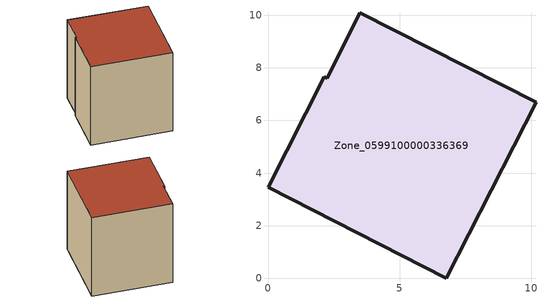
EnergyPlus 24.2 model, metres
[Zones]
Zone_0599100000336369
 floor ground (C_G): 3.49,10.1 10.18,6.69 6.77,0 0,3.46 2.14,7.66 2.25,7.6 z0
 wall outside (C_F): 6.77,0 10.18,6.69 3.49,10.1 2.25,7.6 2.14,7.66 0,3.46 6.77,0 z0:8.53
 roof outside (C_R): 10.18,6.69 3.49,10.1 2.25,7.6 2.14,7.66 0,3.46 6.77,0 z8.53
[BUILDING]
Pand.0599100000336369: North Axis=0; Terrain=City; Loads Convergence Tolerance Value=0.04; Temperature Convergence Tolerance Value=0.4; Solar Distribution=FullExterior; Maximum Number of Warmup Days=25; Minimum Number of Warmup Days=1
[Site:Location]
Rotterdam.The.Hague.AP_ZH_NLD Design_Conditions: Latitude=51.96; Longitude=4.45; Time Zone=1; Elevation=-4.5
[SITE:GROUNDTEMPERATURE:BUILDINGSURFACE]
18, 18, 18, 18, 18, 18, 18, 18, 18, 18, 18, 18
[MATERIAL] Thermal Absorptance=0.9; Solar Absorptance=0.7; Visible Absorptance=0.7
Name | Roughness | Thickness | Conductivity | Density | Specific Heat
G.TC.1975-1991 | MediumSmooth | 0.15 | 0.288461 | 540 | 1210
F.TC.1975-1991 | Rough | 0.3 | 0.230769 | 1920 | 840
R.TC.1975-1991 | MediumRough | 0.2 | 0.153846 | 1500 | 1000
[CONSTRUCTION]
C_G: G.TC.1975-1991
C_F: F.TC.1975-1991
C_R: R.TC.1975-1991
[ZONE]
Zone_0599100000336369: Type=1; Multiplier=1; Ceiling Height=Autocalculate; Volume=Autocalculate; Floor Area=autocalculate; Part of Total Floor Area=Yes
[ZONEINFILTRATION:DESIGNFLOWRATE]
Infil_Zone_0599100000336369: Zone or ZoneList or Space or SpaceList=Zone_0599100000336369; Schedule=AlwaysOn; Design Flow Rate Calculation Method=Flow/Area; Flow Rate per Floor Area=0.003; Constant Term Coefficient=1; Temperature Term Coefficient=0; Velocity Term Coefficient=0; Velocity Squared Term Coefficient=0
[HVACTEMPLATE:ZONE:IDEALLOADSAIRSYSTEM]
Zone_0599100000336369: Maximum Heating Supply Air Temperature=50; Minimum Cooling Supply Air Temperature=13; Maximum Heating Supply Air Humidity Ratio=0.0156; Minimum Cooling Supply Air Humidity Ratio=0.0077; Heating Limit=NoLimit; Cooling Limit=NoLimit; Dehumidification Control Type=ConstantSensibleHeatRatio; Cooling Sensible Heat Ratio=0.7; Dehumidification Setpoint=60; Humidification Control Type=None; Humidification Setpoint=30; Outdoor Air Method=None; Outdoor Air Flow Rate per Person=0.00944; Outdoor Air Flow Rate per Zone Floor Area=0; Outdoor Air Flow Rate per Zone=0; Demand Controlled Ventilation Type=None; Outdoor Air Economizer Type=NoEconomizer; Heat Recovery Type=None; Sensible Heat Recovery Effectiveness=0.7; Latent Heat Recovery Effectiveness=0.65
[ZONECONTROL:THERMOSTAT]
ThermostatControl_Zone_0599100000336369: Zone or ZoneList=Zone_0599100000336369; Control Type Schedule=DualSetpointControlType; Control 1=Thermostat_Zone_0599100000336369; Temperature Difference Between Cutout And Setpoint=0
[THERMOSTATSETPOINT:DUALSETPOINT]
Thermostat_Zone_0599100000336369: Heating Setpoint Temperature Schedule=HeatingSetpoint_Zone_0599100000336369; Cooling Setpoint Temperature Schedule=CoolingSetpoint_Zone_0599100000336369
[SCHEDULE:COMPACT]
HeatingSetpoint_Zone_0599100000336369: Through: 12/31, For: AllDays, Until: 24:00, 21
CoolingSetpoint_Zone_0599100000336369: Through: 12/31, For: AllDays, Until: 24:00, 24
DualSetpointControlType: Through: 12/31, For: AllDays, Until: 24:00, 4
AlwaysOn: Through: 12/31, For: AllDays, Until: 24:00, 1
